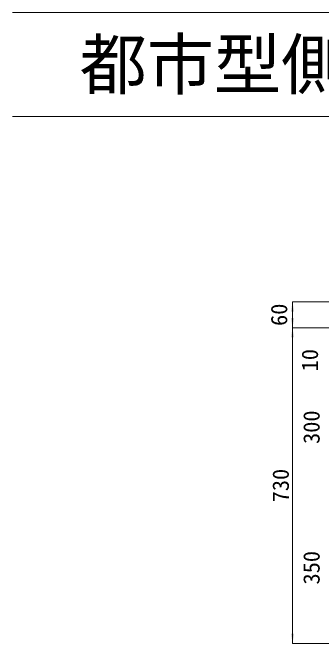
# Model space of a CAD drawing. Units: millimetres at full size. Extents: x -3301 to 90699, y 107523 to 139162.
# Drawn here: x 13499 to 14214, y 118953 to 120411 of the extents above; entities that cross this region are included whole.
import ezdxf
from ezdxf.enums import TextEntityAlignment as Align

# ---------------------------------------------------------------- set-up
doc = ezdxf.new("R2010")
doc.units = ezdxf.units.MM
doc.header["$LTSCALE"] = 21
doc.layers.add('図枠', color=7, linetype='Continuous', lineweight=5)
doc.layers.add('寸法線', color=7, linetype='Continuous', lineweight=9)
doc.styles.add('ＭＳ ゴシック', font='')
doc.styles.get('ＭＳ ゴシック').set_extended_font_data('MS Gothic')

# ---------------------------------------------------------------- blocks, each defined once
blk = doc.blocks.new('filled_arrow')
at = {"color": 0, "linetype": 'Continuous', "lineweight": -2}
blk.add_solid([(7.5, 1.25), (0, 0), (7.5, -1.25)], dxfattribs=at)

msp = doc.modelspace()

# ---------------------------------------------------------------- linework, layer by layer
at = {"layer": '図枠', "lineweight": 13}
for p, q in [((13499.21, 120411.48), (27899.21, 120411.48)), ((13499.21, 120171.48), (27899.21, 120171.48))]:
    msp.add_line(p, q, dxfattribs=at)
at = {"layer": '寸法線'}
for p, q in [((14147.2, 119682.64), (14147.2, 119742.64)), ((14639.32, 119742.64), (14147.2, 119742.64)), ((14147.2, 118952.64), (14147.2, 119682.64)), ((14422.31, 119682.64), (14147.2, 119682.64)), ((14422.31, 119682.64), (14147.2, 119682.64)), ((14402.31, 118952.64), (14147.2, 118952.64))]:
    msp.add_line(p, q, dxfattribs=at)

# ---------------------------------------------------------------- block references
at = {"layer": '寸法線', "xscale": 3, "yscale": 3}
for p, rotation in [((14147.2, 119742.64), 270), ((14147.2, 119682.64), 90), ((14147.2, 119682.64), 270), ((14147.2, 118952.64), 90)]:
    msp.add_blockref('filled_arrow', p, dxfattribs=dict(at, rotation=rotation))

# ---------------------------------------------------------------- texts
at = {"layer": '図枠', "style": 'ＭＳ ゴシック'}
msp.add_text('\u3000都市型側溝 深型集水桝 基本タイプ 300型(300×300～600) 断面図', height=113.9, dxfattribs=at).set_placement((13499.21, 120291.48), align=Align.MIDDLE_LEFT)
at = {"layer": '寸法線', "style": 'ＭＳ ゴシック'}
for s, p in [('60', (14115.95, 119712.64)), ('10', (14187.22, 119607.64)), ('300', (14190.97, 119452.64)), ('730', (14119.7, 119317.64)), ('350', (14190.97, 119127.64))]:
    msp.add_text(s, height=37.98, rotation=90, dxfattribs=at).set_placement(p, align=Align.MIDDLE_CENTER)

doc.saveas('drawing.dxf')
